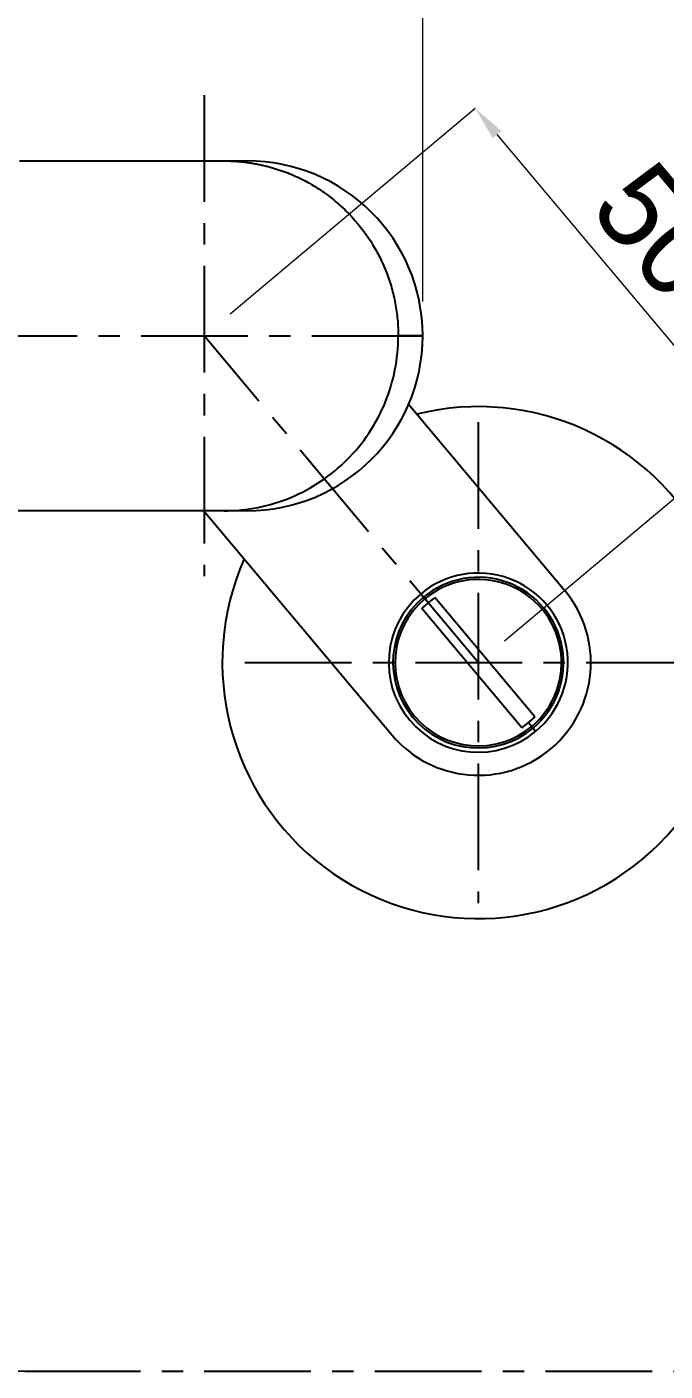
# Model space of a CAD drawing. Extents: x 0 to 1128, y 0 to 827.
# Drawn here: x 312.8 to 387.6, y 131.9 to 289.4 of the extents above; entities that cross this region are included whole.
import ezdxf

# ---------------------------------------------------------------- set-up
doc = ezdxf.new("R2010")
doc.units = 0
doc.header["$LTSCALE"] = 10
doc.header["$MEASUREMENT"] = 0
doc.header["$PDMODE"] = 3
doc.header["$PDSIZE"] = -10
doc.linetypes.add('CENTER', pattern=[2, 1.25, -0.25, 0.25, -0.25])
doc.layers.get('0').update_dxf_attribs({"linetype": 'CONTINUOUS'})
doc.layers.get('DEFPOINTS').update_dxf_attribs({"linetype": 'CONTINUOUS'})
doc.layers.add('1', color=7, linetype='CONTINUOUS')
doc.styles.add('Daelim Dimension', font='')
doc.styles.get('Daelim Dimension').set_extended_font_data('나눔고딕')
doc.dimstyles.new('DEFAULT', dxfattribs={"dimscale": 2, "dimtxt": 2, "dimasz": 2, "dimexe": 0, "dimexo": 2, "dimgap": 1, "dimtad": 1, "dimdec": 1, "dimzin": 9, "dimdsep": 46, "dimtxsty": 'Daelim Dimension', "dimcen": 0.5, "dimclrd": 252, "dimclre": 252, "dimclrt": 3, "dimadec": 1, "dimazin": 0, "dimtfac": 1, "dimtdec": 1, "dimtix": 1, "dimtmove": 0, "dimatfit": 3, "dimfxl": 1, "dimtolj": 1, "dimtzin": 1, "dimlwd": 9, "dimlwe": 9, "dimarcsym": 0})

# ---------------------------------------------------------------- blocks, each defined once
blk = doc.blocks.new('*D16')
at = {"color": 5, "lineweight": 9, "ltscale": 0.5, "transparency": 16777216}
for p, q in [((336.61, 255.74), (365.31, 279.83)), ((394.88, 244.59), (367.88, 276.76)), ((368.75, 217.44), (397.45, 241.53))]:
    blk.add_line(p, q, dxfattribs=at)
at = {"color": 5, "ltscale": 0.5, "transparency": 16777216}
for points in [[(368.4, 277.19), (367.37, 276.33), (365.31, 279.83)], [(395.39, 245.02), (394.37, 244.16), (397.45, 241.53)]]:
    blk.add_solid(points, dxfattribs=at)
at = {"layer": 'DEFPOINTS', "color": 0, "ltscale": 0.5, "transparency": 16777216}
for p in [(365.31, 279.83), (333.54, 253.17), (365.68, 214.87)]:
    blk.add_point(p, dxfattribs=at)
at = {"color": 7, "lineweight": -3, "ltscale": 0.5, "transparency": 16777216, "insert": (387.07, 265.45), "char_height": 10, "attachment_point": 5, "rotation": 310, "style": 'Daelim Dimension'}
blk.add_mtext('\\A1;50', dxfattribs=at)
blk = doc.blocks.new('*D22')
at = {"color": 5, "lineweight": 9, "ltscale": 0.5, "transparency": 16777216}
for p, q in [((187.97, 257.17), (187.97, 354.62)), ((191.97, 354.62), (355.16, 354.62)), ((359.16, 257.17), (359.16, 354.62))]:
    blk.add_line(p, q, dxfattribs=at)
at = {"color": 5, "ltscale": 0.5, "transparency": 16777216}
for points in [[(191.97, 355.29), (191.97, 353.96), (187.97, 354.62)], [(355.16, 355.29), (355.16, 353.96), (359.16, 354.62)]]:
    blk.add_solid(points, dxfattribs=at)
at = {"layer": 'DEFPOINTS', "color": 0, "ltscale": 0.5, "transparency": 16777216}
for p in [(359.16, 354.62), (187.97, 253.17), (359.16, 253.17)]:
    blk.add_point(p, dxfattribs=at)
at = {"color": 7, "lineweight": -3, "ltscale": 0.5, "transparency": 16777216, "insert": (273.57, 361.96), "char_height": 10, "attachment_point": 5, "style": 'Daelim Dimension'}
blk.add_mtext('\\A1;171', dxfattribs=at)

msp = doc.modelspace()

# ---------------------------------------------------------------- linework, layer by layer
at = {"layer": '1', "color": 1, "linetype": 'CENTER', "lineweight": -3}
for p, q in [((333.54, 281.35), (333.54, 224.99)), ((306.18, 253.17), (360.9, 253.17)), ((365.68, 214.87), (333.54, 253.17)), ((365.68, 243.05), (365.68, 186.68)), ((338.32, 214.87), (393.04, 214.87)), ((313.57, 131.85), (405.49, 131.85))]:
    msp.add_line(p, q, dxfattribs=at)
at = {"layer": '1', "color": 7, "linetype": 'Continuous', "lineweight": -3}
for p, q in [((311.91, 273.67), (335.88, 273.67)), ((335.88, 273.67), (338.58, 273.67)), ((356.3, 253.17), (359.16, 253.17)), ((359.16, 253.17), (356.3, 253.17)), ((359.16, 253.17), (359.16, 253.17)), ((357.52, 245.13), (375.79, 223.35)), ((335.88, 232.66), (286.27, 232.66)), ((333.51, 232.66), (355.57, 206.38)), ((338.58, 232.66), (335.88, 232.66)), ((359.25, 222.53), (358.93, 222.91)), ((359.25, 222.53), (359.41, 222.33)), ((359.8, 221.87), (359.41, 222.33)), ((372.31, 208.52), (360.58, 222.49)), ((370.78, 207.24), (359.05, 221.21)), ((371.56, 207.86), (371.95, 207.4)), ((372.11, 207.21), (371.95, 207.4)), ((372.11, 207.21), (372.43, 206.82))]:
    msp.add_line(p, q, dxfattribs=at)
for radius, start, end in [(30, 310, 103.8944), (30, 156.1056, 310), (10.5, 310, 130), (10, 310, 130), (9.75, 310, 130), (10.5, 130, 310), (13.2, 220, 40), (10, 130, 310), (9.75, 130, 310)]:
    msp.add_arc((365.68, 214.87), radius, start, end, dxfattribs=at)
at = {"layer": '1', "color": 1, "linetype": 'CENTER', "lineweight": -3}
msp.add_arc((313.57, 171.85), 40, 180, 270, dxfattribs=at)
at = {"layer": '1', "color": 7, "linetype": 'Continuous', "lineweight": -3}
for major_axis, start_param, end_param in [((-20.58, 0), 3.141593, 4.712389), ((20.58, 0), 4.712389, 6.283185)]:
    msp.add_ellipse((338.58, 253.17), major_axis=major_axis, ratio=0.996195, start_param=start_param, end_param=end_param, dxfattribs=at)
for points, knots in [([(335.88, 273.67), (336.05, 273.67), (336.39, 273.66), (336.9, 273.64), (337.41, 273.61), (337.92, 273.57), (338.43, 273.51), (338.93, 273.44), (339.44, 273.36), (339.94, 273.26), (340.44, 273.15), (340.93, 273.03), (341.43, 272.9), (341.92, 272.75), (342.4, 272.6), (342.89, 272.43), (343.36, 272.25), (344.31, 271.86), (345.69, 271.19), (347.43, 270.12), (349.06, 268.87), (351.05, 267.01), (353.18, 264.32), (354.57, 261.58), (355.25, 259.71), (355.53, 258.8), (355.76, 257.88), (355.96, 256.95), (356.11, 256.01), (356.22, 255.07), (356.29, 254.12), (356.3, 253.48), (356.3, 253.17)], [0, 0, 0, 0, 0.015924, 0.031848, 0.047772, 0.063696, 0.07962, 0.095544, 0.111468, 0.127392, 0.143316, 0.15924, 0.175164, 0.191088, 0.207012, 0.222936, 0.238859, 0.254783, 0.318454, 0.382125, 0.445796, 0.509467, 0.63665, 0.763833, 0.793354, 0.822875, 0.852396, 0.881917, 0.911437, 0.940958, 0.970479, 1, 1, 1, 1]), ([(335.88, 232.66), (337.22, 232.66), (338.55, 232.8), (341.18, 233.32), (342.46, 233.71), (344.93, 234.74), (346.12, 235.38), (348.34, 236.87), (349.38, 237.72), (351.27, 239.62), (352.12, 240.66), (353.6, 242.89), (354.24, 244.08), (355.26, 246.56), (355.65, 247.85), (356.17, 250.48), (356.3, 251.82), (356.3, 253.17)], [0, 0, 0, 0, 0.125, 0.125, 0.25, 0.25, 0.375, 0.375, 0.5, 0.5, 0.625, 0.625, 0.75, 0.75, 0.875, 0.875, 1, 1, 1, 1])]:
    msp.add_open_spline(points, degree=3, knots=knots, dxfattribs=at)
for points in [[(359.8, 221.87), (359.88, 221.95), (360.06, 222.09), (360.32, 222.29), (360.5, 222.43), (360.58, 222.49)], [(359.05, 221.21), (359.13, 221.29), (359.3, 221.44), (359.55, 221.66), (359.71, 221.8), (359.8, 221.87)], [(372.31, 208.52), (372.23, 208.45), (372.07, 208.29), (371.82, 208.07), (371.65, 207.93), (371.56, 207.86)], [(371.56, 207.86), (371.48, 207.78), (371.31, 207.64), (371.04, 207.44), (370.87, 207.3), (370.78, 207.24)]]:
    msp.add_open_spline(points, degree=3, dxfattribs=at)

# ---------------------------------------------------------------- dimensions: what is measured, and where the dimension line sits
at = {"color": 5, "lineweight": -3, "ltscale": 0.5}
dim = msp.add_linear_dim(base=(359.16, 354.62), p1=(187.97, 253.17), p2=(359.16, 253.17), text='171', dimstyle='DEFAULT', override={"dimtxt": 5, "dimclrd": 5, "dimclre": 5, "dimclrt": 7}, dxfattribs=at)
dim.commit()
dim.dimension.update_dxf_attribs({"geometry": '*D22', "text_midpoint": (273.57, 361.96)})
dim = msp.add_aligned_dim(p1=(365.68, 214.87), p2=(333.54, 253.17), distance=-41.48, dimstyle='DEFAULT', override={"dimtxt": 5, "dimclrd": 5, "dimclre": 5, "dimclrt": 7}, dxfattribs=at)
dim.commit()
dim.dimension.update_dxf_attribs({"geometry": '*D16', "text_midpoint": (387.07, 265.45)})

doc.saveas('drawing.dxf')
